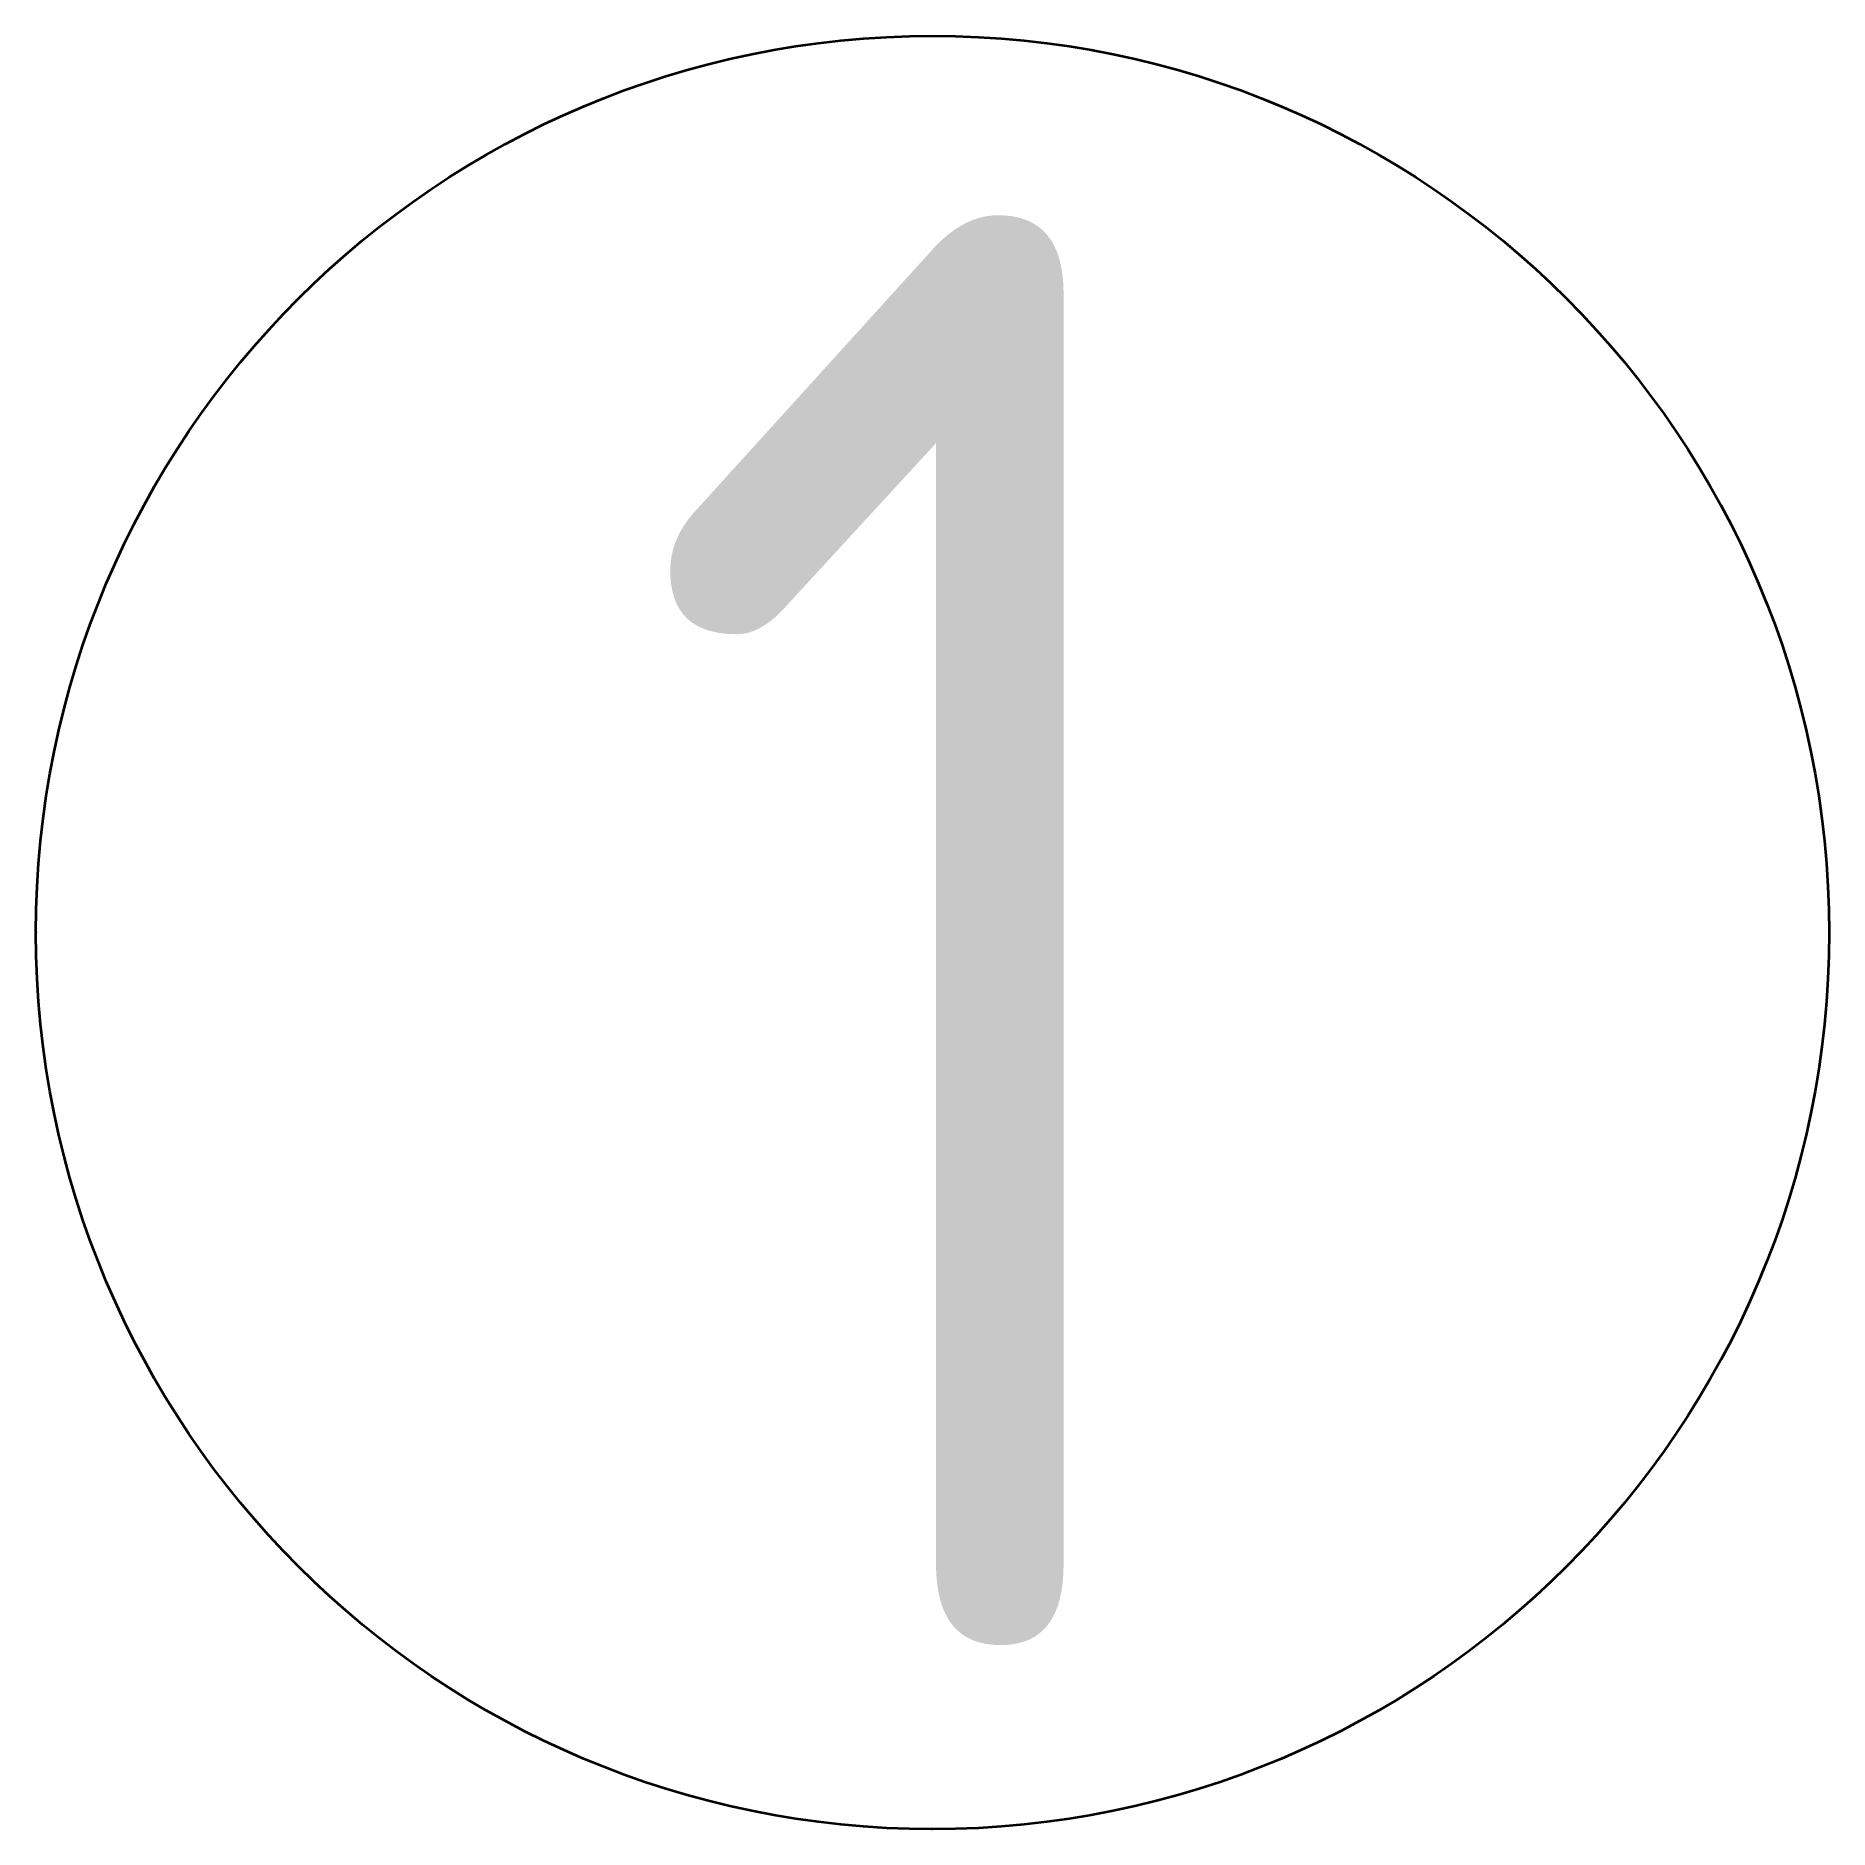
# Model space of a CAD drawing. Extents: x 136 to 774, y 18 to 422.
# Drawn here: x 482.68 to 492.68, y 67.37 to 77.37 of the extents above.
import ezdxf

# ---------------------------------------------------------------- set-up
doc = ezdxf.new("R2010")
doc.units = 0
doc.header["$LTSCALE"] = 8
doc.header["$MEASUREMENT"] = 0
doc.styles.get("Standard").update_dxf_attribs({"font": 'gbenor.shx', "bigfont": 'gbcbig.shx'})

msp = doc.modelspace()

# ---------------------------------------------------------------- linework, layer by layer
at = {"lineweight": 35}
msp.add_circle((487.679, 72.367), 5, dxfattribs=at)
msp.add_point((482.679, 72.367), dxfattribs=at)
for p in [(484.144, 68.832), (487.679, 67.367)]:
    msp.add_point(p)

# ---------------------------------------------------------------- texts
at = {"lineweight": 35, "insert": (487.679, 72.367), "char_height": 8, "width": 7.07107, "attachment_point": 5}
msp.add_mtext('1', dxfattribs=at)

doc.saveas('drawing.dxf')
